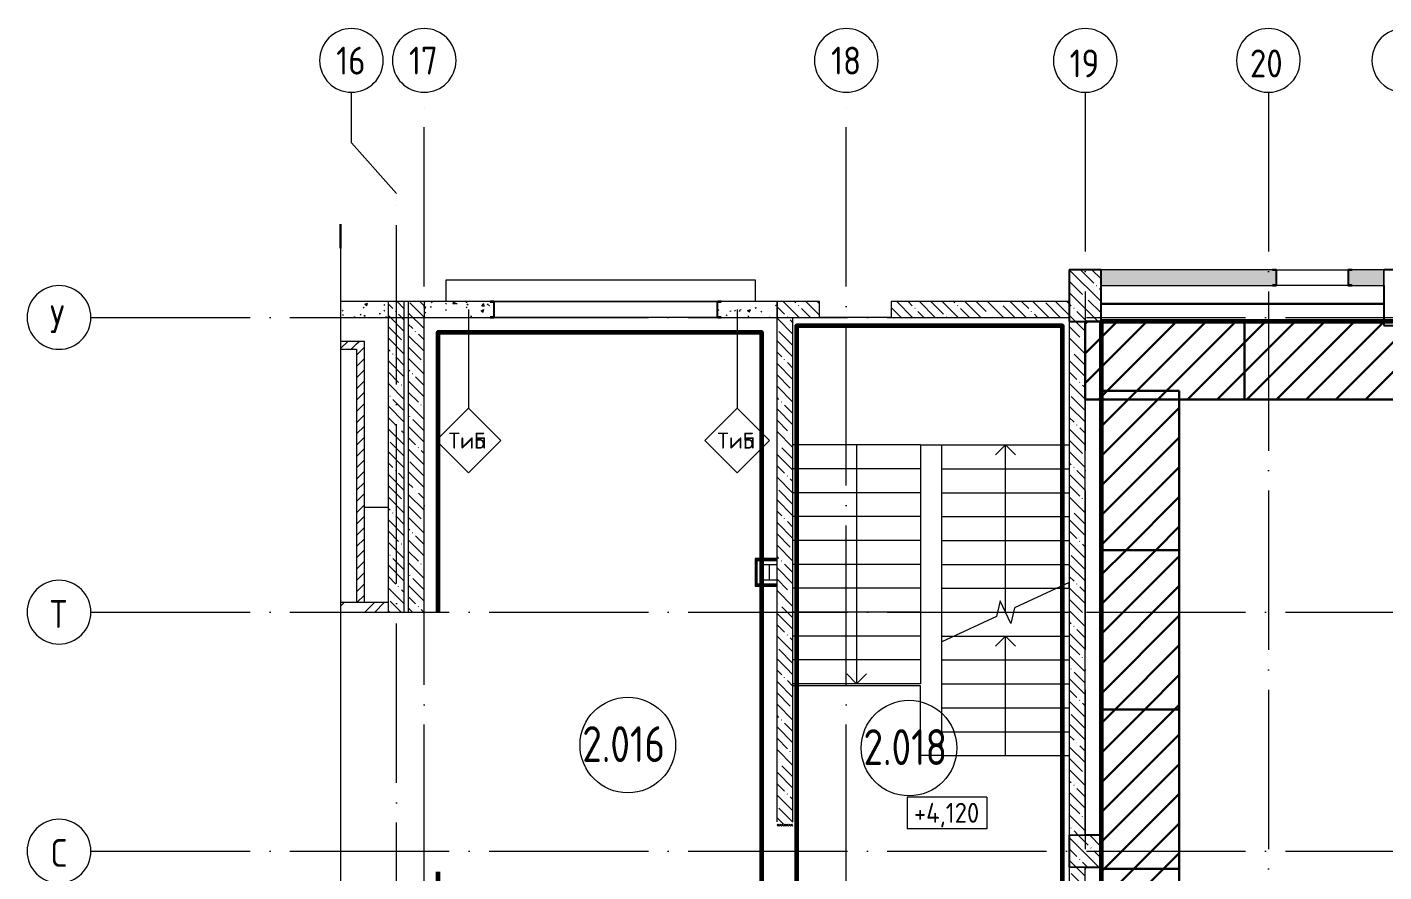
# Model space of a CAD drawing. Header units: millimetres. Extents: x -592259 to 288321, y -552984 to 293768.
# Drawn here: x 93223 to 110259, y -69570 to -58965 of the extents above; entities that cross this region are included whole.
import ezdxf

# ---------------------------------------------------------------- set-up
doc = ezdxf.new("R2010")
doc.units = ezdxf.units.MM
doc.linetypes.add('ADSK_Линия сетки', pattern=[2500, 2000, -250, 0, -250])
for name, color, linetype, lineweight in [('0) строительные леса', 1, 'Continuous', 30), ('2)Фархверки', 40, 'Continuous', 30), ('4.2) Штук 4 вып', 6, 'Continuous', 60), ('4.7) Штук. 5 вып 3.7Шт', 6, 'Continuous', 30), ('4.7) Штук. 6 вып.', 6, 'Continuous', 30), ('6.2) Шпаклевка 6 вып.', 3, 'Continuous', 60), ('6.3) Шпаклевка 8 вып. Сентябрь', 3, 'Continuous', 60), ('A-AREA-____-IDEN', 250, 'Continuous', 9), ('A-DETL-GENF-OTLN', 250, 'Continuous', 5), ('A-DOOR-____-OTLN', 250, 'Continuous', 5), ('A-FLOR-____-OTLN', 250, 'Continuous', 9), ('A-WALL-____-IDEN', 250, 'Continuous', 9), ('A-WALL-____-MCUT', 250, 'Continuous', 13), ('A-WALL-____-PATT', 250, 'Continuous', 13), ('A-WALL-FNSH-MCUT', 250, 'Continuous', 13), ('G-____-____-DIMS', 250, 'Continuous', 9), ('I-WALL-____-OTLN', 250, 'Continuous', 9), ('S-COLS-____-MCUT', 250, 'Continuous', 25), ('S-COLS-____-OTLN', 250, 'Continuous', 9), ('S-GRID-____-IDEN', 250, 'Continuous', 9), ('S-GRID-____-OTLN', 250, 'Continuous', 9), ('S-STRS-____-MBND', 250, 'Continuous', 5), ('S-STRS-____-OTLN', 250, 'Continuous', 5)]:
    doc.layers.add(name, color=color, linetype=linetype, lineweight=lineweight)
doc.styles.add('GOST Common', font='', dxfattribs={"width": 0.9, "height": 350})
doc.styles.add('ISOCPEUR', font='isocpeur.ttf', dxfattribs={"width": 0.8, "height": 100})
doc.styles.add('ISOCPEUR_1', font='isocpeur.ttf', dxfattribs={"width": 0.9, "height": 250})
doc.styles.add('ISOCPEUR_3', font='isocpeur.ttf', dxfattribs={"height": 250})
doc.styles.get('GOST Common').set_extended_font_data('GOST Common')
pattern_1 = [(45, (28708.77, -120984.93), (-70.71068, 70.71068), [])]
pattern_2 = [(135, (28708.77, -120984.93), (-142.5612, -142.5612), []), (135, (28851.33, -120984.93), (-142.5612, -142.5612), [252.016, -50.403, 3.353, -47.05])]
pattern_3 = [(50, (28708.77, -120984.93), (364.3679, -31.8783), [38.1, -419.1]), (355, (28708.77, -120984.93), (-70.4859, 382.1133), [30.48, -335.28]), (100.451, (28739.14, -120987.6), (293.885, 350.2334), [32.38, -356.18]), (46.184, (28708.77, -120883.33), (542.1585, -84.0858), [57.15, -628.65]), (96.636, (28753.95, -120890.34), (474.805, 494.8554), [48.57, -534.27]), (351.184, (28708.8, -120883.33), (474.8102, 494.85), [45.72, -502.92]), (21, (28759.57, -120908.73), (303.2285, -204.53046), [38.1, -419.1]), (326, (28759.57, -120908.73), (123.6039, 368.376), [30.48, -335.28]), (71.451, (28784.84, -120925.78), (426.8341, 163.8427), [32.38, -356.18]), (37.5, (28708.77, -120984.93), (6.17665, 169.11015), [16.764, -314.452, 16.764, -323.596, -336.55]), (37.5, (28708.77, -120984.93), (6.17665, 169.11015), [-671.576, 16.764, -319.786]), (7.5, (28708.77, -120984.93), (133.63888, 200.3615), [16.764, -177.292, 16.764, -306.832, -128.27]), (7.5, (28708.77, -120984.93), (133.63888, 200.3615), [-517.652, 16.764, -111.506]), (327.5, (28595.49, -120984.93), (271.18182, -11.45836), [16.764, -110.236, 16.764, -379.476, -525.78]), (327.5, (28595.49, -120984.93), (271.18182, -11.45836), [-523.24, 16.764, -509.016]), (317.5, (28544.7, -120984.93), (296.2585, 50.85285), [16.764, -148.336, 16.764, -246.38, -373.38]), (317.5, (28544.7, -120984.93), (296.2585, 50.85285), [-428.244, 16.764, -356.616])]

# ---------------------------------------------------------------- blocks, each defined once
blk = doc.blocks.new('Дверь_СКБ_2Ст_Внутренняя1 - Н_Д-1л_1640x2100h_ЛК-42643562-АР1_Кладочный план 2 этажа С2и3')
at = {"layer": 'A-DOOR-____-OTLN'}
h = blk.add_hatch(dxfattribs=at)
h.set_pattern_fill('FP_30', color=256, style=0, pattern_type=2)
h.set_pattern_definition([(45, (-641.384, 164.685), (-14.1421, 14.1421), []), (135, (-641.384, 164.685), (-14.1421, -14.1421), [])])
h.paths.add_polyline_path([(-782.5, 100), (-807.5, 100), (-807.5, -100), (-782.5, -100)])
h = blk.add_hatch(dxfattribs=at)
h.set_pattern_fill('FP_29', color=256, style=0, pattern_type=2)
h.set_pattern_definition([(135, (1481.41, 164.685), (-14.14214, -14.14214), []), (225, (1481.41, 164.685), (14.14214, -14.14214), [])])
h.paths.add_polyline_path([(832.5, -100), (832.5, 100), (807.5, 100), (807.5, -100)])
blk = doc.blocks.new('ADSK_КолоннаНесущая_Швеллер_Гнутый_ГОСТ 8278-83 - 200х50х4_таб_1 2-38569602-АР1_Кладочный план 2 этажа С2и3')
at = {"layer": 'S-COLS-____-MCUT'}
for p, q in [((-10.1, 90), (-10.1, -90)), ((-6.1, -90), (-6.1, 90)), ((39.9, 100), (-0.1, 100)), ((-0.1, 96), (39.9, 96)), ((39.9, 96), (39.9, 100)), ((39.9, -96), (-0.1, -96)), ((-0.1, -100), (39.9, -100)), ((39.9, -100), (39.9, -96))]:
    blk.add_line(p, q, dxfattribs=at)
for centre, radius, start, end in [((-0.1, 90), 10, 90, 180), ((-0.1, 90), 6, 90, 180), ((-0.1, -90), 10, 180, 270), ((-0.1, -90), 6, 180, 270)]:
    blk.add_arc(centre, radius, start, end, dxfattribs=at)
blk = doc.blocks.new('ADSK_Обрыв_Линия - По умолчанию-35350118-АР1_Кладочный план 2 этажа С2и3')
at = {"layer": 'A-DETL-GENF-OTLN'}
for p, q in [((0, 0), (8290, 0)), ((8513, 0), (16800, 0))]:
    blk.add_line(p, q, dxfattribs=at)
blk = doc.blocks.new('Ось сетки - Круг_Ø8 мм-39983606-АР1_Кладочный план 2 этажа С2и3')
at = {"layer": 'S-GRID-____-IDEN'}
for start, end in [(360, 180), (180, 360)]:
    blk.add_arc((0, 0), 4, start, end, dxfattribs=at)
blk = doc.blocks.new('AAR_СКБ_Марка_Помещения_мал - Номер-28977439-АР1_Кладочный план 2 этажа С2и3')
at = {"layer": 'A-AREA-____-IDEN'}
blk.add_circle((-0.028, 0), 3, dxfattribs=at)
blk = doc.blocks.new('Высотные отметки - 10х4_h_-17668432-АР1_Кладочный план 2 этажа С2и3')
at = {"layer": 'G-____-____-DIMS'}
for p, q in [((-5, 4), (-5, 0)), ((5, 4), (-5, 4)), ((5, 4), (5, 0)), ((5, 0), (-5, 0))]:
    blk.add_line(p, q, dxfattribs=at)
blk = doc.blocks.new('ADSK_Марка_Стена - Типоразмер_ADSK_Марка-30564887-АР1_Кладочный план 2 этажа С2и3')
at = {"layer": 'A-WALL-____-IDEN'}
for p, q in [((-0.16, 4.37), (-4.21, 0.31)), ((3.9, 0.31), (-0.16, 4.37)), ((-4.21, 0.31), (-0.16, -3.74)), ((-0.16, -3.74), (3.9, 0.31))]:
    blk.add_line(p, q, dxfattribs=at)

msp = doc.modelspace()

# ---------------------------------------------------------------- hatches: boundary and pattern name
at = {"layer": '0) строительные леса'}
h = msp.add_hatch(dxfattribs=at)
h.set_pattern_fill('ANSI31', color=256, scale=83)
h.paths.add_polyline_path([(108508.7503, -63639.9342), (106508.7503, -63639.9342), (106508.7503, -62659.9342), (108508.7503, -62659.9342)])
h = msp.add_hatch(dxfattribs=at)
h.set_pattern_fill('ANSI31', color=256, scale=83)
h.paths.add_polyline_path([(110508.7503, -63639.9342), (108508.7503, -63639.9342), (108508.7503, -62659.9342), (110508.7503, -62659.9342)])
h = msp.add_hatch(dxfattribs=at)
h.set_pattern_fill('ANSI31', color=256, scale=83)
h.paths.add_polyline_path([(107688.7722, -63529.9342), (107688.7722, -65529.9342), (106708.7722, -65529.9342), (106708.7722, -63529.9342)])
h = msp.add_hatch(dxfattribs=at)
h.set_pattern_fill('ANSI31', color=256, scale=83)
h.paths.add_polyline_path([(107688.7722, -65529.9342), (107688.7722, -67529.9342), (106708.7722, -67529.9342), (106708.7722, -65529.9342)])
h = msp.add_hatch(dxfattribs=at)
h.set_pattern_fill('ANSI31', color=256, scale=83)
h.paths.add_polyline_path([(107688.7722, -67529.9342), (107688.7722, -69529.9342), (106708.7722, -69529.9342), (106708.7722, -67529.9342)])
h = msp.add_hatch(dxfattribs=at)
h.set_pattern_fill('ANSI31', color=256, scale=83)
h.paths.add_polyline_path([(107688.7722, -69529.9342), (107688.7722, -71529.9342), (106708.7722, -71529.9342), (106708.7722, -69529.9342)])
at = {"layer": 'A-WALL-____-PATT', "lineweight": 15}
h = msp.add_hatch(dxfattribs=at)
h.set_pattern_fill('FP_83', color=256, style=0, pattern_type=2)
h.set_pattern_definition(pattern_3)
h.paths.add_polyline_path([(133458.7722, -62209.9342), (133458.7722, -62009.9342), (133209.2227, -62009.9342), (133209.2227, -62209.9342)])
h.paths.add_polyline_path([(135159.2227, -62209.9342), (137408.7503, -62209.9342), (137408.7503, -62009.9342), (135159.2227, -62009.9342), (135159.2227, -62027.0009)])
h.paths.add_polyline_path([(133958.7722, -62209.9342), (134259.2227, -62209.9342), (134259.2227, -62009.9342), (133958.7722, -62009.9342), (133958.7722, -62027.0009)])
h.paths.add_polyline_path([(130359.2227, -62209.9342), (130359.2227, -62009.9342), (129309.2227, -62009.9342), (129309.2227, -62209.9342)])
h.paths.add_polyline_path([(132309.2227, -62209.9342), (132309.2227, -62009.9342), (131259.2227, -62009.9342), (131259.2227, -62209.9342)])
h.paths.add_polyline_path([(126459.2227, -62209.9342), (126459.2227, -62009.9342), (125409.2227, -62009.9342), (125409.2227, -62209.9342)])
h.paths.add_polyline_path([(127359.2227, -62209.9342), (127658.7722, -62209.9342), (127658.7722, -62009.9342), (127359.2227, -62009.9342), (127359.2227, -62027.0009)])
h.paths.add_polyline_path([(128158.7722, -62209.9342), (128409.2227, -62209.9342), (128409.2227, -62009.9342), (128158.7722, -62009.9342), (128158.7722, -62027.0009)])
h.paths.add_polyline_path([(116058.7722, -62209.9342), (116058.7722, -62009.9342), (115659.2227, -62009.9342), (115659.2227, -62209.9342)])
h.paths.add_polyline_path([(113709.2227, -62209.9342), (114759.2227, -62209.9342), (114759.2227, -62009.9342), (113709.2227, -62009.9342), (113709.2227, -62027.0009)])
h.paths.add_polyline_path([(118659.2227, -62209.9342), (118659.2227, -62009.9342), (117609.2227, -62009.9342), (117609.2227, -62209.9342)])
h.paths.add_polyline_path([(116558.7722, -62209.9342), (116709.2227, -62209.9342), (116709.2227, -62009.9342), (116558.7722, -62009.9342), (116558.7722, -62027.0009)])
h.paths.add_polyline_path([(110825.3441, -62209.9342), (110858.7722, -62209.9342), (110858.7722, -62009.9342), (110758.7722, -62009.9342), (110758.7722, -62209.9342)])
h.paths.add_polyline_path([(111758.7722, -62209.9342), (112809.2227, -62209.9342), (112809.2227, -62009.9342), (111758.7722, -62009.9342), (111758.7722, -62027.0009)])
h.paths.add_polyline_path([(120609.2227, -62209.9342), (120609.2227, -62009.9342), (119559.2227, -62009.9342), (119559.2227, -62209.9342)])
h.paths.add_polyline_path([(121509.2227, -62209.9342), (121858.7722, -62209.9342), (121858.7722, -62009.9342), (121509.2227, -62009.9342), (121509.2227, -62027.0009)])
h.paths.add_polyline_path([(124509.2227, -62209.9342), (124509.2227, -62009.9342), (123459.2227, -62009.9342), (123459.2227, -62209.9342)])
h.paths.add_polyline_path([(122358.7722, -62209.9342), (122559.2227, -62209.9342), (122559.2227, -62009.9342), (122358.7722, -62009.9342), (122358.7722, -62027.0009)])
h.paths.add_polyline_path([(109809.2227, -62209.9342), (110258.7722, -62209.9342), (110258.7722, -62009.9342), (109809.2227, -62009.9342)])
h.paths.add_polyline_path([(107976.3984, -62209.9342), (108909.2227, -62209.9342), (108909.2227, -62009.9342), (106708.7722, -62009.9342), (106708.7722, -62209.9342)])
h = msp.add_hatch(dxfattribs=at)
h.set_pattern_fill('FP_83', color=256, style=0, pattern_type=2)
h.set_pattern_definition(pattern_3)
h.paths.add_polyline_path([(97158.7722, -62609.9347), (97758.7722, -62609.9347), (97758.7722, -62409.9347), (97158.7722, -62409.9347), (97158.7722, -62432.5763)])
h = msp.add_hatch(dxfattribs=at)
h.set_pattern_fill('FP_40', color=256, style=0, pattern_type=2)
h.set_pattern_definition(pattern_2)
h.paths.add_polyline_path([(97958.7722, -66309.9342), (97958.7722, -62409.9347), (97758.7722, -62409.9347), (97758.7722, -66309.9342)])
h = msp.add_hatch(dxfattribs=at)
h.set_pattern_fill('FP_40', color=256, style=0, pattern_type=2)
h.set_pattern_definition(pattern_2)
h.paths.add_polyline_path([(97958.7722, -66309.9342), (97958.7722, -62409.9347), (97758.7722, -62409.9347), (97758.7722, -66309.9342)])
h = msp.add_hatch(dxfattribs=at)
h.set_pattern_fill('FP_40', color=256, style=0, pattern_type=2)
h.set_pattern_definition(pattern_2)
h.paths.add_polyline_path([(98008.7722, -66309.9342), (98208.7722, -66309.9342), (98208.7722, -62409.9336), (98008.7722, -62409.9336), (98008.7722, -64042.982)])
h = msp.add_hatch(dxfattribs=at)
h.set_pattern_fill('FP_83', color=256, style=0, pattern_type=2)
h.set_pattern_definition(pattern_3)
h.paths.add_polyline_path([(102278.5071, -62609.9347), (102638.7722, -62609.9347), (102638.7722, -62409.9347), (101888.7722, -62409.9347), (101888.7722, -62609.9347)])
h.paths.add_polyline_path([(99088.7722, -62609.9347), (99088.7722, -62409.9347), (98208.7722, -62409.9347), (98208.7722, -62609.9347)])
h = msp.add_hatch(dxfattribs=at)
h.set_pattern_fill('FP_40', color=256, style=0, pattern_type=2)
h.set_pattern_definition(pattern_2)
h.paths.add_polyline_path([(106308.7722, -62609.9342), (106308.7722, -62409.9342), (104073.7503, -62409.9342), (104073.7503, -62609.9342)])
h.paths.add_polyline_path([(102638.7722, -62609.9342), (103173.7503, -62609.9342), (103173.7503, -62409.9342), (102638.7722, -62409.9342)])
h = msp.add_hatch(dxfattribs=at)
h.set_pattern_fill('FP_40', color=256, style=0, pattern_type=2)
h.set_pattern_definition(pattern_2)
h.paths.add_polyline_path([(102838.7722, -67009.9342), (102838.7722, -62609.9342), (102638.7722, -62609.9342), (102638.7722, -67009.9342)])
h = msp.add_hatch(dxfattribs=at)
h.set_pattern_fill('FP_40', color=256, style=0, pattern_type=2)
h.set_pattern_definition(pattern_2)
h.paths.add_polyline_path([(106508.7503, -70809.9342), (106508.7503, -69509.9347), (106308.7503, -69509.9347), (106308.7503, -70809.9342)])
h.paths.add_polyline_path([(106508.7503, -69109.9347), (106508.7503, -62659.9336), (106308.7503, -62659.9336), (106308.7503, -69109.9347)])
h = msp.add_hatch(dxfattribs=at)
h.set_pattern_fill('FP_16', color=94, style=0, pattern_type=2)
h.set_pattern_definition(pattern_1)
h.paths.add_polyline_path([(97158.7722, -63009.9347), (97358.7722, -63009.9347), (97358.7722, -62909.9347), (97158.7722, -62909.9347), (97158.7722, -62921.3633)])
h = msp.add_hatch(dxfattribs=at)
h.set_pattern_fill('FP_16', color=94, style=0, pattern_type=2)
h.set_pattern_definition(pattern_1)
h.paths.add_polyline_path([(97358.7722, -66189.9342), (97458.7722, -66189.9342), (97458.7722, -62909.9347), (97358.7722, -62909.9347), (97358.7722, -64042.982)])
h = msp.add_hatch(dxfattribs=at)
h.set_pattern_fill('FP_12', color=256, style=0, pattern_type=2)
h.set_pattern_definition([(45, (28708.77, -120984.93), (-251.4472, 251.4472), []), (45, (28708.77, -120603.93), (-251.4472, 251.4472), [])])
h.paths.add_polyline_path([(97758.7722, -66309.9342), (97758.7722, -66189.9342), (97158.7722, -66189.9342), (97158.7722, -66309.9342)])
h = msp.add_hatch(dxfattribs=at)
h.set_pattern_fill('FP_40', color=256, style=0, pattern_type=2)
h.set_pattern_definition(pattern_2)
h.paths.add_polyline_path([(102838.7722, -71009.9342), (102838.7722, -70609.9336), (102638.7722, -70609.9336), (102638.7722, -71009.9342)])
h.paths.add_polyline_path([(102638.7722, -68969.9336), (102838.7722, -68969.9336), (102838.7722, -67009.9342), (102638.7722, -67009.9342), (102638.7722, -68939.9336)])
at = {"layer": 'S-COLS-____-OTLN', "lineweight": 5}
h = msp.add_hatch(dxfattribs=at)
h.set_pattern_fill('FP_40', color=256, style=0, pattern_type=2)
h.set_pattern_definition(pattern_2)
h.paths.add_polyline_path([(106308.7722, -62659.9342), (106708.7722, -62659.9342), (106708.7722, -62009.9342), (106308.7722, -62009.9342)])
h = msp.add_hatch(dxfattribs=at)
h.set_pattern_fill('FP_40', color=256, style=0, pattern_type=2)
h.set_pattern_definition(pattern_2)
h.paths.add_polyline_path([(106308.7722, -69509.9347), (106708.7722, -69509.9347), (106708.7722, -69109.9347), (106308.7722, -69109.9347)])

# ---------------------------------------------------------------- linework, layer by layer
at = {"layer": '0) строительные леса'}
for points in [[(108508.7503, -63639.9342), (106508.7503, -63639.9342), (106508.7503, -62659.9342), (108508.7503, -62659.9342)], [(110508.7503, -63639.9342), (108508.7503, -63639.9342), (108508.7503, -62659.9342), (110508.7503, -62659.9342)], [(107688.7722, -63529.9342), (107688.7722, -65529.9342), (106708.7722, -65529.9342), (106708.7722, -63529.9342)], [(107688.7722, -65529.9342), (107688.7722, -67529.9342), (106708.7722, -67529.9342), (106708.7722, -65529.9342)], [(107688.7722, -67529.9342), (107688.7722, -69529.9342), (106708.7722, -69529.9342), (106708.7722, -67529.9342)], [(107688.7722, -69529.9342), (107688.7722, -71529.9342), (106708.7722, -71529.9342), (106708.7722, -69529.9342)]]:
    msp.add_lwpolyline(points, close=True, dxfattribs=at)
at = {"layer": '2)Фархверки'}
msp.add_line((97158.7722, -61739.9342), (97158.7722, -61439.9342), dxfattribs=at)
at = {"layer": '4.2) Штук 4 вып'}
msp.add_lwpolyline([(98385.399, -66309.9342), (98385.399, -62796.3097), (102444.5734, -62796.3097), (102444.5734, -74909.2587), (98385.399, -74909.2587), (98385.399, -69569.4098)], dxfattribs=at)
at = {"layer": '4.7) Штук. 5 вып 3.7Шт', "color": 30, "true_color": 0xf26722}
msp.add_lwpolyline([(106708.7722, -62438.7552), (110258.7722, -62438.7552)], dxfattribs=at)
at = {"layer": '4.7) Штук. 5 вып 3.7Шт'}
msp.add_lwpolyline([(106708.7722, -80809.9347), (137408.7722, -80809.9347), (137408.7722, -62659.9342), (106708.7722, -62659.9342)], close=True, dxfattribs=at)
at = {"layer": '4.7) Штук. 6 вып.'}
msp.add_lwpolyline([(102882.6683, -70764.3711), (106222.7258, -70764.3711), (106222.7258, -62716.6753), (102882.6683, -62716.6753)], close=True, dxfattribs=at)
at = {"layer": '6.2) Шпаклевка 6 вып.'}
msp.add_lwpolyline([(106708.7722, -80809.9347), (137408.7722, -80809.9347), (137408.7722, -62659.9342), (106708.7722, -62659.9342)], close=True, dxfattribs=at)
at = {"layer": '6.3) Шпаклевка 8 вып. Сентябрь'}
msp.add_lwpolyline([(102882.6683, -70764.3711), (106222.7258, -70764.3711), (106222.7258, -62716.6753), (102882.6683, -62716.6753)], close=True, dxfattribs=at)
at = {"layer": 'A-FLOR-____-OTLN'}
for p, q in [((98478.7503, -62139.9342), (98478.7503, -62409.8739)), ((102368.7722, -62139.9342), (98478.7503, -62139.9342)), ((102368.7722, -62409.8739), (102368.7722, -62139.9342)), ((102838.7722, -62409.8739), (97158.7722, -62409.8739)), ((97458.7722, -64989.9932), (97758.7722, -64989.9932)), ((102538.7722, -65709.9342), (102538.7722, -65909.9342)), ((104438.7722, -67234.9347), (102838.7722, -67234.9347)), ((104438.7722, -68109.9347), (104438.7722, -67234.9347)), ((104708.7722, -68109.9347), (104438.7722, -68109.9347))]:
    msp.add_line(p, q, dxfattribs=at)
at = {"layer": 'A-WALL-____-IDEN'}
for p, q in [((98764.2977, -62509.9347), (98764.2977, -63748.6847)), ((102138.656, -62509.9347), (102138.656, -63748.6847))]:
    msp.add_line(p, q, dxfattribs=at)
at = {"layer": 'A-WALL-____-MCUT', "color": 7, "lineweight": 15}
for p, q in [((108909.2227, -62009.9342), (106708.7722, -62009.9342)), ((106708.7722, -62009.9342), (106708.7722, -62209.9342)), ((108909.2227, -62209.9342), (108909.2227, -62009.9342)), ((110258.7722, -62009.9342), (109809.2227, -62009.9342)), ((109809.2227, -62009.9342), (109809.2227, -62209.9342)), ((106708.7722, -62209.9342), (108909.2227, -62209.9342)), ((109809.2227, -62209.9342), (110258.7722, -62209.9342)), ((97958.7722, -62409.9347), (97158.7722, -62409.9347)), ((97758.7722, -66309.9342), (97758.7722, -62409.9347)), ((97958.7722, -66309.9342), (97958.7722, -62409.9347)), ((98008.7722, -62409.9336), (98008.7722, -66309.9342)), ((98208.7722, -62409.9336), (98008.7722, -62409.9336)), ((99088.7722, -62409.9347), (98208.7722, -62409.9347)), ((99088.7722, -62609.9347), (99088.7722, -62409.9347)), ((102638.7722, -62409.9347), (101888.7722, -62409.9347)), ((101888.7722, -62409.9347), (101888.7722, -62609.9347)), ((103173.7503, -62409.9342), (102638.7722, -62409.9342)), ((102638.7722, -62409.9342), (102638.7722, -62609.9342)), ((102638.7722, -68939.9336), (102638.7722, -62409.9347)), ((103173.7503, -62609.9342), (103173.7503, -62409.9342)), ((106308.7722, -62409.9342), (104073.7503, -62409.9342)), ((104073.7503, -62409.9342), (104073.7503, -62609.9342)), ((106308.7722, -62609.9342), (106308.7722, -62409.9342)), ((97158.7722, -62609.9347), (97758.7722, -62609.9347)), ((98208.7722, -66309.9342), (98208.7722, -62609.9347)), ((98208.7722, -62609.9347), (99088.7722, -62609.9347)), ((101888.7722, -62609.9347), (102638.7722, -62609.9347)), ((102838.7722, -62609.9342), (103173.7503, -62609.9342)), ((102838.7722, -68939.9336), (102838.7722, -62609.9342)), ((104073.7503, -62609.9342), (106308.7722, -62609.9342)), ((106508.7503, -62659.9336), (106308.7503, -62659.9336)), ((106308.7503, -62659.9336), (106308.7503, -69109.9347)), ((106508.7503, -69109.9347), (106508.7503, -62659.9336)), ((97758.7722, -66189.9342), (97158.7722, -66189.9342)), ((97158.7722, -66309.9342), (97958.7722, -66309.9342)), ((98008.7722, -66309.9342), (98208.7722, -66309.9342)), ((106308.7503, -69509.9347), (106308.7503, -70809.9342)), ((106508.7503, -75259.9347), (106508.7503, -69509.9347))]:
    msp.add_line(p, q, dxfattribs=at)
at = {"layer": 'A-WALL-____-MCUT', "lineweight": 15}
for p, q in [((110258.7722, -62209.9342), (110258.7722, -62009.9342)), ((98208.7722, -62409.9347), (98208.7722, -62609.9347)), ((106308.7503, -69109.9347), (106508.7503, -69109.9347)), ((106508.7503, -69509.9347), (106308.7503, -69509.9347))]:
    msp.add_line(p, q, dxfattribs=at)
at = {"layer": 'A-WALL-____-MCUT', "color": 84, "lineweight": 15}
for p, q in [((97458.7722, -62909.9347), (97158.7722, -62909.9347)), ((97158.7722, -63009.9347), (97358.7722, -63009.9347)), ((97358.7722, -63009.9347), (97358.7722, -66189.9342)), ((97458.7722, -66189.9342), (97458.7722, -62909.9347))]:
    msp.add_line(p, q, dxfattribs=at)
at = {"layer": 'A-WALL-____-MCUT', "color": 42, "lineweight": 15}
for p, q in [((102376.2503, -65647.4342), (102638.7722, -65647.4342)), ((102376.2503, -65972.4342), (102376.2503, -65647.4342)), ((102638.7722, -65972.4342), (102376.2503, -65972.4342))]:
    msp.add_line(p, q, dxfattribs=at)
at = {"layer": 'A-WALL-____-MCUT', "color": 30, "lineweight": 15}
for p, q in [((102388.7503, -65659.9342), (102638.7722, -65659.9342)), ((102388.7503, -65959.9342), (102388.7503, -65659.9342)), ((102438.7503, -65709.9342), (102638.7722, -65709.9342)), ((102438.7503, -65909.9342), (102438.7503, -65709.9342)), ((102638.7722, -65909.9342), (102438.7503, -65909.9342)), ((102638.7722, -65959.9342), (102388.7503, -65959.9342))]:
    msp.add_line(p, q, dxfattribs=at)
at = {"layer": 'A-WALL-FNSH-MCUT', "lineweight": 15}
for p, q in [((102638.7722, -65634.9342), (102363.7503, -65634.9342)), ((102363.7503, -65634.9342), (102363.7503, -65984.9342)), ((102363.7503, -65984.9342), (102638.7722, -65984.9342))]:
    msp.add_line(p, q, dxfattribs=at)
at = {"layer": 'I-WALL-____-OTLN', "lineweight": 15}
for p, q in [((108909.2227, -62009.9342), (109809.2227, -62009.9342)), ((109809.2227, -62209.9342), (108909.2227, -62209.9342)), ((99088.7722, -62409.9347), (101888.7722, -62409.9347)), ((101888.7722, -62609.9347), (99088.7722, -62609.9347))]:
    msp.add_line(p, q, dxfattribs=at)
at = {"layer": 'S-COLS-____-MCUT'}
for p, q in [((106308.7722, -62009.9342), (106308.7722, -62659.9342)), ((106708.7722, -62009.9342), (106308.7722, -62009.9342)), ((106708.7722, -62659.9342), (106708.7722, -62009.9342)), ((110758.7722, -62009.9342), (110258.7722, -62009.9342)), ((110258.7722, -62209.9342), (110258.7722, -62709.9342)), ((106308.7722, -62659.9342), (106708.7722, -62659.9342)), ((110258.7722, -62709.9342), (110758.7722, -62709.9342)), ((106308.7722, -69109.9347), (106308.7722, -69509.9347)), ((106708.7722, -69109.9347), (106508.7503, -69109.9347)), ((106708.7722, -69509.9347), (106708.7722, -69109.9347)), ((106508.7503, -69509.9347), (106708.7722, -69509.9347))]:
    msp.add_line(p, q, dxfattribs=at)
at = {"layer": 'S-COLS-____-OTLN'}
for p, q in [((110258.7722, -62009.9342), (110258.7722, -62209.9342)), ((106508.7503, -69109.9347), (106308.7722, -69109.9347)), ((106308.7722, -69509.9347), (106508.7503, -69509.9347))]:
    msp.add_line(p, q, dxfattribs=at)
at = {"layer": 'S-GRID-____-OTLN'}
for p, q in [((97295.0801, -60417.9296), (97295.0801, -59782.9296)), ((97858.7722, -61052.9296), (97295.0801, -60417.9296))]:
    msp.add_line(p, q, dxfattribs=at)
at = {"layer": 'S-GRID-____-OTLN', "linetype": 'ADSK_Линия сетки'}
for p, q in [((98208.7722, -124723.7741), (98208.7722, -59782.9296)), ((103508.7722, -124723.7741), (103508.7722, -59782.9296)), ((106508.7722, -59782.9296), (106508.7722, -124723.7741)), ((108808.7722, -59782.9296), (108808.7722, -124723.7741)), ((97858.7722, -123453.7741), (97858.7722, -61052.9296)), ((94022.7944, -62609.9342), (184259.6518, -62609.9342)), ((94022.7944, -66309.9342), (185529.6518, -66309.9342)), ((94022.7944, -69309.9342), (185529.6518, -69309.9342))]:
    msp.add_line(p, q, dxfattribs=at)
at = {"layer": 'S-STRS-____-MBND'}
for p, q in [((106308.7722, -65936.8886), (105622.0607, -66257.1075)), ((105442.7381, -66168.3242), (105395.4838, -66362.762)), ((105574.8064, -66451.5453), (105442.7381, -66168.3242)), ((105622.0607, -66257.1075), (105574.8064, -66451.5453)), ((105395.4838, -66362.762), (104708.7722, -66682.9809))]:
    msp.add_line(p, q, dxfattribs=at)
at = {"layer": 'S-STRS-____-OTLN'}
for p, q in [((104073.7503, -62609.9342), (103173.7503, -62609.9342)), ((104438.7722, -64209.9347), (102838.7722, -64209.9347)), ((104438.7722, -64209.9347), (102838.7722, -64209.9347)), ((104438.7722, -64209.9347), (104442.9276, -64209.9347)), ((104438.7722, -64209.9347), (104438.7722, -64509.9347)), ((104442.9276, -64209.9347), (104658.3595, -64209.9347)), ((104658.3595, -64209.9347), (104708.7722, -64209.9347)), ((104708.7722, -64209.9347), (106308.7503, -64209.9347)), ((104708.7722, -64509.9347), (104708.7722, -64209.9347)), ((104708.7722, -64209.9347), (106308.7503, -64209.9347)), ((104438.7722, -64509.9347), (102838.7722, -64509.9347)), ((104438.7722, -64509.9347), (102838.7722, -64509.9347)), ((104438.7722, -64509.9347), (104438.7722, -64809.9347)), ((104708.7722, -64809.9347), (104708.7722, -64509.9347)), ((104708.7722, -64509.9347), (106308.7503, -64509.9347)), ((104708.7722, -64509.9347), (106308.7503, -64509.9347)), ((104438.7722, -64809.9347), (102838.7722, -64809.9347)), ((104438.7722, -64809.9347), (102838.7722, -64809.9347)), ((104438.7722, -64809.9347), (104438.7722, -65109.9347)), ((104708.7722, -65109.9347), (104708.7722, -64809.9347)), ((104708.7722, -64809.9347), (106308.7503, -64809.9347)), ((104708.7722, -64809.9347), (106308.7503, -64809.9347)), ((104438.7722, -65109.9347), (102838.7722, -65109.9347)), ((104438.7722, -65109.9347), (102838.7722, -65109.9347)), ((104438.7722, -65109.9347), (104438.7722, -65409.9347)), ((104708.7722, -65409.9347), (104708.7722, -65109.9347)), ((104708.7722, -65109.9347), (106308.7503, -65109.9347)), ((104708.7722, -65109.9347), (106308.7503, -65109.9347)), ((104438.7722, -65409.9347), (102838.7722, -65409.9347)), ((104438.7722, -65409.9347), (102838.7722, -65409.9347)), ((104438.7722, -65409.9347), (104438.7722, -65709.9347)), ((104708.7722, -65709.9347), (104708.7722, -65409.9347)), ((104708.7722, -65409.9347), (106308.7503, -65409.9347)), ((104708.7722, -65409.9347), (106308.7503, -65409.9347)), ((104438.7722, -65709.9347), (102838.7722, -65709.9347)), ((104438.7722, -65709.9347), (102838.7722, -65709.9347)), ((104438.7722, -65709.9347), (104438.7722, -66009.9347)), ((104708.7722, -66009.9347), (104708.7722, -65709.9347)), ((104708.7722, -65709.9347), (106308.7503, -65709.9347)), ((104708.7722, -65709.9347), (106308.7503, -65709.9347)), ((104438.7722, -66009.9347), (102838.7722, -66009.9347)), ((104438.7722, -66009.9347), (102838.7722, -66009.9347)), ((104438.7722, -66009.9347), (104438.7722, -66309.9347)), ((104708.7722, -66309.9347), (104708.7722, -66009.9347)), ((104708.7722, -66009.9347), (106152.1243, -66009.9347)), ((104708.7722, -66009.9347), (106152.1243, -66009.9347)), ((106152.1243, -66009.9347), (106308.7722, -66009.9347)), ((106152.1243, -66009.9347), (106308.7722, -66009.9347)), ((106308.7722, -66009.9347), (106308.7722, -65936.8886)), ((104438.7722, -66309.9347), (102838.7722, -66309.9347)), ((104438.7722, -66309.9347), (102838.7722, -66309.9347)), ((104438.7722, -66309.9347), (104438.7722, -66609.9347)), ((104708.7722, -66609.9347), (104708.7722, -66309.9347)), ((104708.7722, -66309.9347), (105408.3224, -66309.9347)), ((104708.7722, -66309.9347), (105408.3224, -66309.9347)), ((105408.3224, -66309.9347), (105508.7722, -66309.9347)), ((105408.3224, -66309.9347), (105508.7722, -66309.9347)), ((105508.7722, -66309.9347), (105609.2221, -66309.9347)), ((105508.7722, -66309.9347), (105609.2221, -66309.9347)), ((105609.2221, -66309.9347), (106308.7503, -66309.9347)), ((105609.2221, -66309.9347), (106308.7503, -66309.9347)), ((104438.7722, -66609.9347), (102838.7722, -66609.9347)), ((104438.7722, -66609.9347), (102838.7722, -66609.9347)), ((104438.7722, -66609.9347), (104438.7722, -66909.9347)), ((104708.7722, -66682.9809), (104708.7722, -66609.9347)), ((104708.7722, -66609.9347), (104865.4202, -66609.9347)), ((104708.7722, -66609.9347), (104865.4202, -66609.9347)), ((104865.4202, -66609.9347), (106308.7503, -66609.9347)), ((104865.4202, -66609.9347), (106308.7503, -66609.9347)), ((104708.7722, -66909.9347), (104708.7722, -66682.9809)), ((104438.7722, -66909.9347), (102838.7722, -66909.9347)), ((104438.7722, -66909.9347), (102838.7722, -66909.9347)), ((104438.7722, -66909.9347), (104438.7722, -67209.9347)), ((104708.7722, -67209.9347), (104708.7722, -66909.9347)), ((104708.7722, -66909.9347), (106308.7503, -66909.9347)), ((104708.7722, -66909.9347), (106308.7503, -66909.9347)), ((104438.7722, -67209.9347), (102838.7722, -67209.9347)), ((104708.7722, -67509.9347), (104708.7722, -67209.9347)), ((104708.7722, -67209.9347), (106308.7503, -67209.9347)), ((104708.7722, -67209.9347), (106308.7503, -67209.9347)), ((104708.7722, -67809.9347), (104708.7722, -67509.9347)), ((104708.7722, -67509.9347), (106308.7503, -67509.9347)), ((104708.7722, -67509.9347), (106308.7503, -67509.9347)), ((104708.7722, -68109.9347), (104708.7722, -67809.9347)), ((104708.7722, -67809.9347), (106308.7503, -67809.9347)), ((104708.7722, -67809.9347), (106308.7503, -67809.9347)), ((104708.7722, -68109.9347), (106308.7503, -68109.9347)), ((104708.7722, -68109.9347), (106308.7503, -68109.9347))]:
    msp.add_line(p, q, dxfattribs=at)
at = {"layer": 'S-STRS-____-OTLN', "lineweight": 9}
for p, q in [((103638.7722, -64209.9347), (103638.7722, -64509.9347)), ((105508.7722, -64209.9347), (105383.7722, -64334.9347)), ((105508.7722, -64509.9347), (105508.7722, -64209.9347)), ((105508.7722, -64209.9347), (105633.7722, -64334.9347)), ((103638.7722, -64509.9347), (103638.7722, -64809.9347)), ((105508.7722, -64809.9347), (105508.7722, -64509.9347)), ((103638.7722, -64809.9347), (103638.7722, -65109.9347)), ((105508.7722, -65109.9347), (105508.7722, -64809.9347)), ((103638.7722, -65109.9347), (103638.7722, -65409.9347)), ((105508.7722, -65409.9347), (105508.7722, -65109.9347)), ((103638.7722, -65409.9347), (103638.7722, -65709.9347)), ((105508.7722, -65709.9347), (105508.7722, -65409.9347)), ((103638.7722, -65709.9347), (103638.7722, -66009.9347)), ((105508.7722, -66009.9347), (105508.7722, -65709.9347)), ((103638.7722, -66009.9347), (103638.7722, -66309.9347)), ((105508.7722, -66309.9347), (105508.7722, -66009.9347)), ((103638.7722, -66309.9347), (103638.7722, -66609.9347)), ((103638.7722, -66609.9347), (103638.7722, -66909.9347)), ((105508.7722, -66609.9347), (105383.7722, -66734.9347)), ((105508.7722, -66909.9347), (105508.7722, -66609.9347)), ((105508.7722, -66609.9347), (105633.7722, -66734.9347)), ((103638.7722, -66909.9347), (103638.7722, -67209.9347)), ((105508.7722, -67209.9347), (105508.7722, -66909.9347)), ((103638.7722, -67209.9347), (103513.7722, -67084.9347)), ((103638.7722, -67209.9347), (103763.7722, -67084.9347)), ((105508.7722, -67509.9347), (105508.7722, -67209.9347)), ((105508.7722, -67809.9347), (105508.7722, -67509.9347)), ((105508.7722, -68109.9347), (105508.7722, -67809.9347))]:
    msp.add_line(p, q, dxfattribs=at)

# ---------------------------------------------------------------- block references
at = {"layer": 'A-AREA-____-IDEN', "xscale": 200, "yscale": 200, "zscale": 99.99999999999993}
for p in [(100770.724, -67977.9209), (104301.4818, -68015.5861)]:
    msp.add_blockref('AAR_СКБ_Марка_Помещения_мал - Номер-28977439-АР1_Кладочный план 2 этажа С2и3', p, dxfattribs=at)
at = {"layer": 'A-DETL-GENF-OTLN', "rotation": 269.9999999999999}
msp.add_blockref('ADSK_Обрыв_Линия - По умолчанию-35350118-АР1_Кладочный план 2 этажа С2и3', (97158.7722, -61739.9342), dxfattribs=at)
at = {"layer": 'A-DOOR-____-OTLN', "color": 255, "rotation": 269.9999999999999}
msp.add_blockref('Дверь_СКБ_2Ст_Внутренняя1 - Н_Д-1л_1640x2100h_ЛК-42643562-АР1_Кладочный план 2 этажа С2и3', (102738.7722, -69777.4336), dxfattribs=at)
at = {"layer": 'A-WALL-____-IDEN', "xscale": 99.99999999999993, "yscale": 99.99999999999993, "zscale": 99.99999999999993}
for p in [(98779.9227, -64185.6516), (102154.281, -64185.6516)]:
    msp.add_blockref('ADSK_Марка_Стена - Типоразмер_ADSK_Марка-30564887-АР1_Кладочный план 2 этажа С2и3', p, dxfattribs=at)
at = {"layer": 'G-____-____-DIMS', "xscale": 99.99999999999993, "yscale": 99.99999999999993, "zscale": 99.99999999999993}
msp.add_blockref('Высотные отметки - 10х4_h_-17668432-АР1_Кладочный план 2 этажа С2и3', (104772.8506, -69030.3493), dxfattribs=at)
at = {"layer": 'S-COLS-____-OTLN', "rotation": 180}
for p in [(108899.1227, -62109.9938), (99078.6722, -62509.9944)]:
    msp.add_blockref('ADSK_КолоннаНесущая_Швеллер_Гнутый_ГОСТ 8278-83 - 200х50х4_таб_1 2-38569602-АР1_Кладочный план 2 этажа С2и3', p, dxfattribs=at)
at = {"layer": 'S-COLS-____-OTLN'}
for p in [(109819.3227, -62109.9342), (101898.8722, -62509.9347)]:
    msp.add_blockref('ADSK_КолоннаНесущая_Швеллер_Гнутый_ГОСТ 8278-83 - 200х50х4_таб_1 2-38569602-АР1_Кладочный план 2 этажа С2и3', p, dxfattribs=at)
at = {"layer": 'S-GRID-____-IDEN', "xscale": 99.99999999999993, "yscale": 99.99999999999993, "zscale": 99.99999999999993}
for p in [(97295.0801, -59382.9296), (98208.7722, -59382.9296), (103508.7722, -59382.9296)]:
    msp.add_blockref('Ось сетки - Круг_Ø8 мм-39983606-АР1_Кладочный план 2 этажа С2и3', p, dxfattribs=at)
for p, rotation in [((106508.7722, -59382.9296), 180), ((108808.7722, -59382.9296), 180), ((110508.7722, -59382.9296), 180), ((93622.7944, -62609.9342), 269.9999999999994), ((93622.7944, -66309.9342), 269.9999999999994), ((93622.7944, -69309.9342), 269.9999999999994)]:
    msp.add_blockref('Ось сетки - Круг_Ø8 мм-39983606-АР1_Кладочный план 2 этажа С2и3', p, dxfattribs=dict(at, rotation=rotation))

# ---------------------------------------------------------------- texts
at = {"layer": 'A-AREA-____-IDEN', "char_height": 450, "width": 609.2825, "attachment_point": 1, "style": 'ISOCPEUR'}
for s, insert in [('2.016', (100193.6066, -67740.971)), ('2.018', (103724.3644, -67778.6363))]:
    msp.add_mtext(s, dxfattribs=dict(at, insert=insert))
at = {"layer": 'A-WALL-____-IDEN', "char_height": 200, "attachment_point": 1, "style": 'ISOCPEUR_3'}
for s, insert, width in [('Тип', (98515.5419, -64055.983), 387.215062), (' 5', (98835.0263, -64055.983), 230.084312), ('Тип', (101889.9001, -64055.983), 387.215062), (' 5', (102209.3845, -64055.983), 230.084312)]:
    msp.add_mtext(s, dxfattribs=dict(at, insert=insert, width=width))
at = {"layer": 'G-____-____-DIMS', "insert": (104358.3007, -68703.7354), "char_height": 250, "width": 994.919784, "attachment_point": 1, "line_spacing_factor": 1.149209, "style": 'ISOCPEUR_1'}
msp.add_mtext('+4,120', dxfattribs=at)
at = {"layer": 'S-GRID-____-IDEN', "color": 18, "true_color": 0x000000, "char_height": 350, "attachment_point": 1, "style": 'GOST Common'}
for s, insert, width in [('16', (97103.8994, -59210.3963), 461.772), ('17', (98017.5916, -59210.3963), 461.772), ('18', (103317.5916, -59210.3963), 461.772), ('19', (106312.9529, -59245.6505), 461.772), ('20', (108577.4029, -59245.6505), 548.35425), ('\\fGOST Common|b0|i0|c204|p34|;\\W.9;У', (93509.4715, -62457.3472), 310.253062), ('\\fGOST Common|b0|i0|c204|p34|;\\W.9;Т', (93509.4715, -66157.3472), 310.253062), ('\\fGOST Common|b0|i0|c204|p34|;\\W.9;С', (93524.3215, -69157.3472), 274.177125)]:
    msp.add_mtext(s, dxfattribs=dict(at, insert=insert, width=width))

doc.saveas('drawing.dxf')
